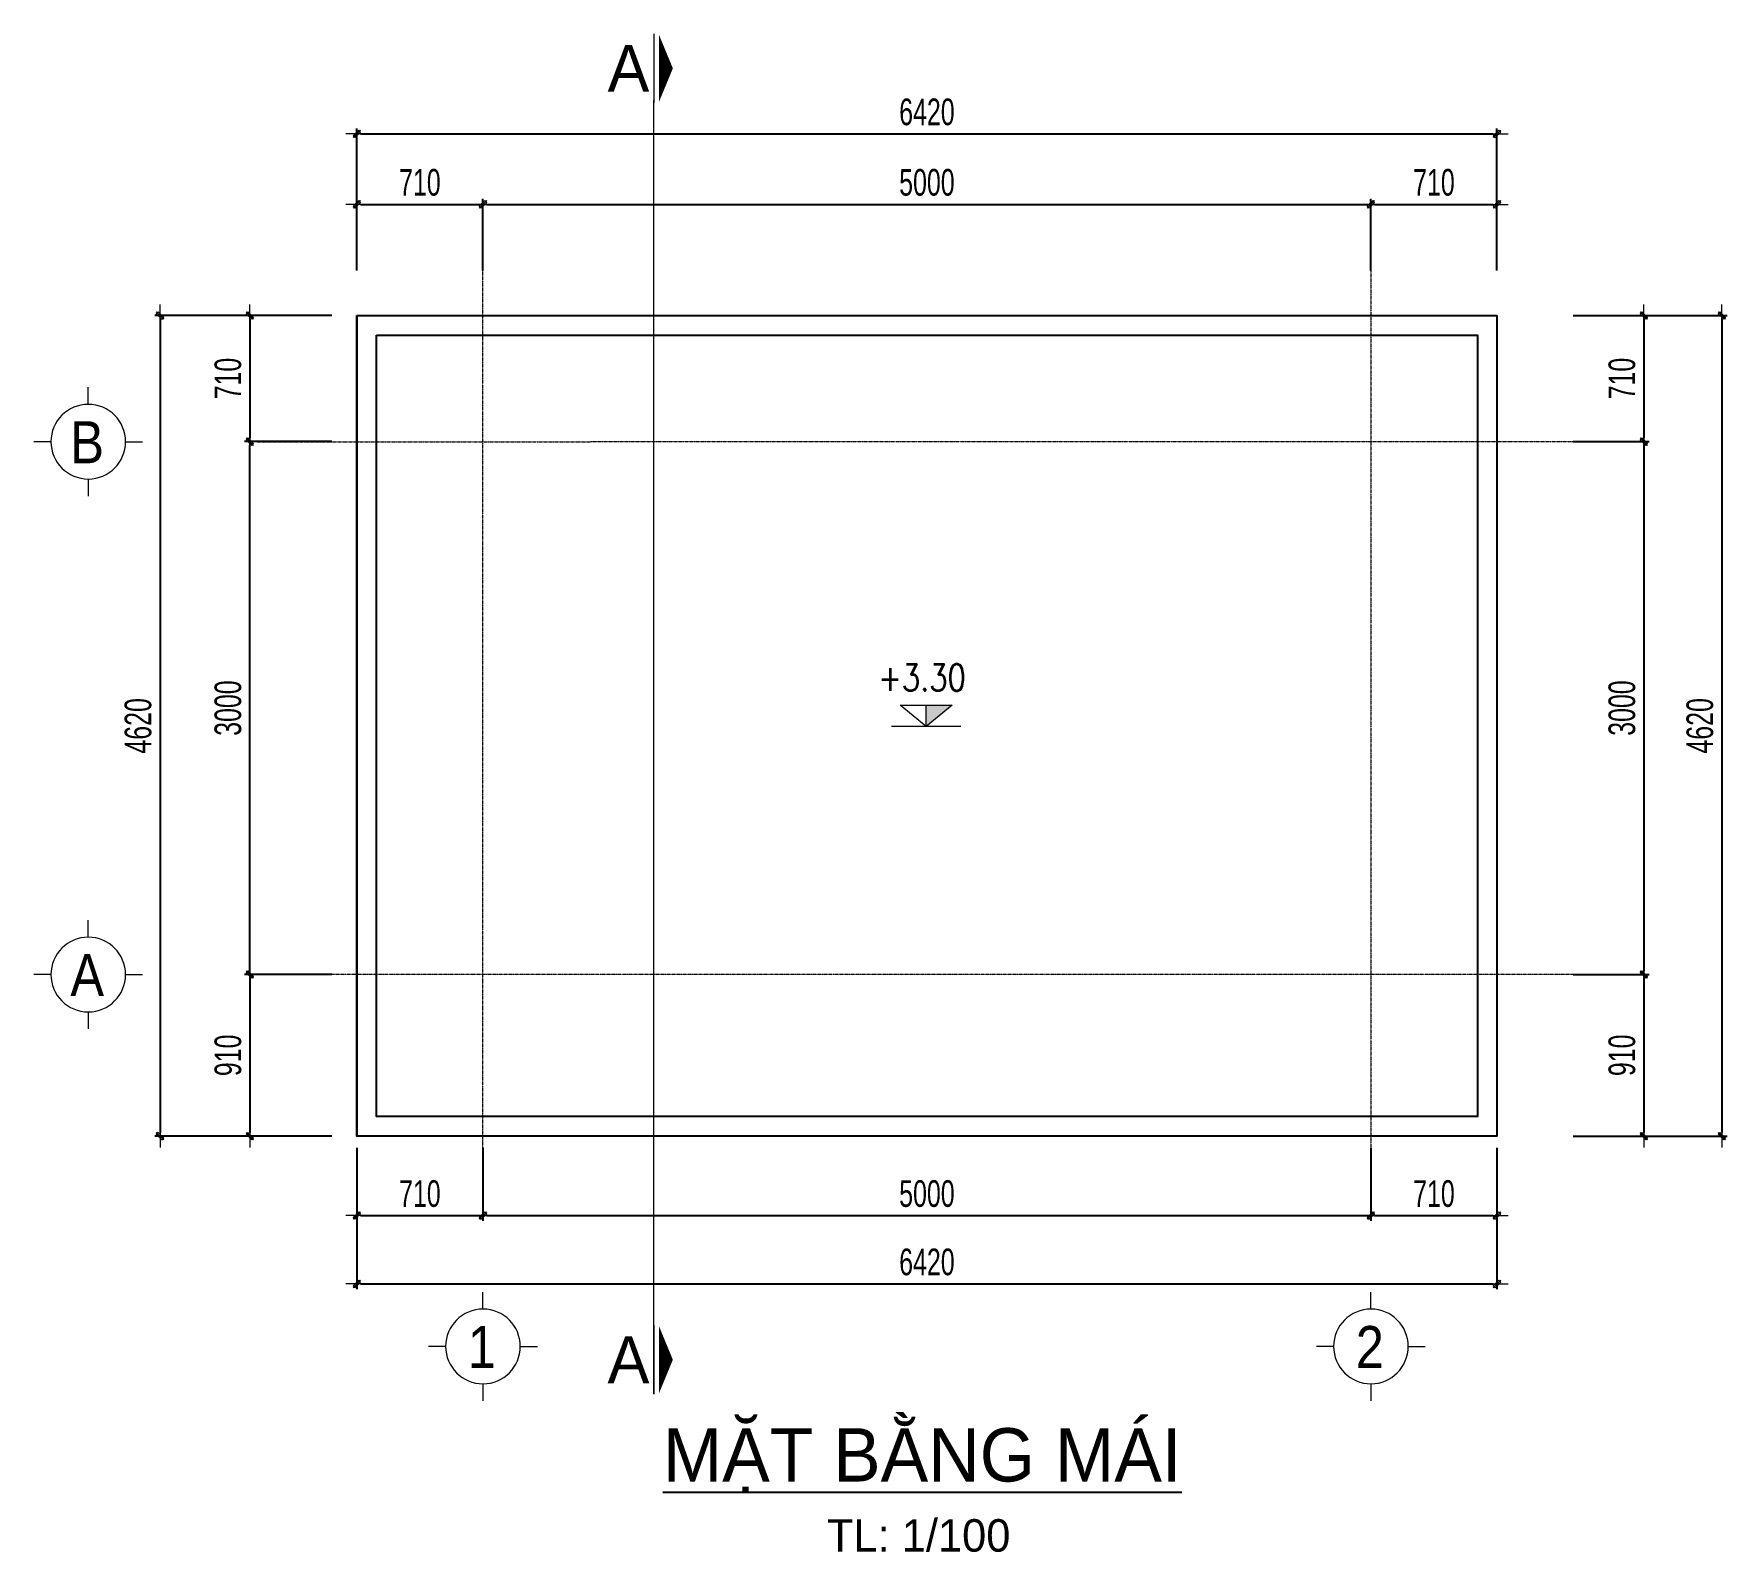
# Model space of a CAD drawing. Header units: millimetres. Extents: x 19378 to 228036, y -611253 to -527887.
# Drawn here: x 153143 to 162677, y -544550 to -536003 of the extents above; entities that cross this region are included whole.
import ezdxf
from ezdxf.enums import TextEntityAlignment as Align

# ---------------------------------------------------------------- set-up
doc = ezdxf.new("R2010")
doc.units = ezdxf.units.MM
doc.header["$MEASUREMENT"] = 0
doc.header["$PDMODE"] = 32
doc.linetypes.add('CENTER', pattern=[2, 1.25, -0.25, 0.25, -0.25])
doc.linetypes.add('HIDDEN', pattern=[0.375, 0.25, -0.125])
doc.layers.get('Defpoints').update_dxf_attribs({"color": 1})
doc.layers.add('DIM', color=7, linetype='Continuous')
for name, color, linetype, lineweight in [('LC Dim', 8, 'Continuous', 18), ('LC ISO', 153, 'Continuous', 13), ('LC Khac', 4, 'Continuous', 9), ('LC MANH DUT', 35, 'HIDDEN', 5), ('LC Net manh', 236, 'Continuous', 5), ('LC Text1', 3, 'Continuous', 20), ('LC Text2', 7, 'Continuous', 25), ('TRUC', 251, 'CENTER', 5)]:
    doc.layers.add(name, color=color, linetype=linetype, lineweight=lineweight)
doc.styles.add('HOATBIF', font='hoatbif.shx', dxfattribs={"width": 0.7})
doc.styles.add('LC 1', font='VHAVANB_1.TTF')
doc.styles.add('T1', font='Vnsimli.shx', dxfattribs={"width": 0.8})
doc.dimstyles.new('1-100', dxfattribs={"dimscale": 100, "dimtxt": 2.5, "dimasz": 0.35, "dimexe": 0.5, "dimexo": 0, "dimgap": 0.8, "dimtad": 1, "dimdec": 0, "dimzin": 0, "dimdsep": 46, "dimtxsty": 'HOATBIF', "dimblk1": 'DOT', "dimblk2": 'DOT', "dimsah": 1, "dimcen": -1, "dimdle": 1, "dimclrd": 256, "dimclre": 256, "dimclrt": 4, "dimadec": 3, "dimazin": 2, "dimtfac": 0.333333, "dimtdec": 0, "dimtix": 1, "dimtmove": 2, "dimatfit": 3, "dimldrblk": 'DOT', "dimfxl": 1, "dimtvp": 0.833333, "dimtolj": 1, "dimtzin": 0, "dimarcsym": 0})

# ---------------------------------------------------------------- blocks, each defined once
blk = doc.blocks.new('TIEUDE1')
at = {"layer": 'LC Text2', "color": 7, "style": 'LC 1'}
blk.add_attdef('TIªU§Ò', text='', height=5, dxfattribs=at).set_placement((0, 0), align=Align.BOTTOM_CENTER)
blk.add_attdef('TL', text='', height=3, dxfattribs=at).set_placement((0, -2), align=Align.TOP_CENTER)
blk = doc.blocks.new('DOT')
at = {"layer": 'LC Dim'}
blk.add_line((-3, 0), (3, 0), dxfattribs=at)
at = {"layer": 'LC Dim', "color": 4}
blk.add_line((-1, -1), (1, 1), dxfattribs=at)
blk.add_lwpolyline([(0.5, 1), (-1, -0.5), (-0.5, -1), (1, 0.5)], close=True, dxfattribs=at)
blk = doc.blocks.new('*D209')
at = {"layer": 'Defpoints', "color": 0, "ltscale": 2, "transparency": 16777216}
for p in [(154819.6, -537588.6), (153852.9, -542208.6), (154819.6, -542208.6)]:
    blk.add_point(p, dxfattribs=at)
at = {"layer": 'LC Dim', "lineweight": -2, "ltscale": 2, "transparency": 16777216}
for p, q in [((154819.6, -537588.6), (153822.9, -537588.6)), ((153852.9, -537609.6), (153852.9, -542187.6)), ((154819.6, -542208.6), (153822.9, -542208.6))]:
    blk.add_line(p, q, dxfattribs=at)
at = {"layer": 'LC Dim', "lineweight": -2, "ltscale": 2, "transparency": 16777216, "xscale": 21, "yscale": 21, "zscale": 21}
for p, rotation in [((153852.9, -537588.6), 90), ((153852.9, -542208.6), 270)]:
    blk.add_blockref('DOT', p, dxfattribs=dict(at, rotation=rotation))
at = {"layer": 'LC Dim', "color": 4, "ltscale": 2, "transparency": 16777216, "insert": (153729.9, -539898.6), "char_height": 150, "attachment_point": 5, "rotation": 90, "style": 'HOATBIF'}
blk.add_mtext('\\A1;4620', dxfattribs=at)
blk = doc.blocks.new('*D210')
at = {"layer": 'Defpoints', "color": 0, "ltscale": 2, "transparency": 16777216}
for p in [(161381.4, -536565.9), (154961.4, -537335), (161381.4, -537335)]:
    blk.add_point(p, dxfattribs=at)
at = {"layer": 'LC Dim', "lineweight": -2, "ltscale": 2, "transparency": 16777216}
for p, q in [((154961.4, -537335), (154961.4, -536535.9)), ((154982.4, -536565.9), (161360.4, -536565.9)), ((161381.4, -537335), (161381.4, -536535.9))]:
    blk.add_line(p, q, dxfattribs=at)
at = {"layer": 'LC Dim', "lineweight": -2, "ltscale": 2, "transparency": 16777216, "xscale": 21, "yscale": 21, "zscale": 21, "rotation": 180}
blk.add_blockref('DOT', (154961.4, -536565.9), dxfattribs=at)
at = {"layer": 'LC Dim', "lineweight": -2, "ltscale": 2, "transparency": 16777216, "xscale": 21, "yscale": 21, "zscale": 21}
blk.add_blockref('DOT', (161381.4, -536565.9), dxfattribs=at)
at = {"layer": 'LC Dim', "color": 4, "ltscale": 2, "transparency": 16777216, "insert": (158171.4, -536442.9), "char_height": 150, "attachment_point": 5, "style": 'HOATBIF'}
blk.add_mtext('\\A1;6420', dxfattribs=at)
blk = doc.blocks.new('*D211')
at = {"layer": 'Defpoints', "color": 0, "ltscale": 2, "transparency": 16777216}
for p in [(154819.6, -537588.6), (154358.9, -538298.6), (154819.6, -538298.6)]:
    blk.add_point(p, dxfattribs=at)
at = {"layer": 'LC Dim', "lineweight": -2, "ltscale": 2, "transparency": 16777216}
for p, q in [((154819.6, -537588.6), (154328.9, -537588.6)), ((154358.9, -537609.6), (154358.9, -538277.6)), ((154819.6, -538298.6), (154328.9, -538298.6))]:
    blk.add_line(p, q, dxfattribs=at)
at = {"layer": 'LC Dim', "lineweight": -2, "ltscale": 2, "transparency": 16777216, "xscale": 21, "yscale": 21, "zscale": 21}
for p, rotation in [((154358.9, -537588.6), 90), ((154358.9, -538298.6), 270)]:
    blk.add_blockref('DOT', p, dxfattribs=dict(at, rotation=rotation))
at = {"layer": 'LC Dim', "color": 4, "ltscale": 2, "transparency": 16777216, "insert": (154235.9, -537943.6), "char_height": 150, "attachment_point": 5, "rotation": 90, "style": 'HOATBIF'}
blk.add_mtext('\\A1;710', dxfattribs=at)
blk = doc.blocks.new('*D212')
at = {"layer": 'Defpoints', "color": 0, "ltscale": 2, "transparency": 16777216}
for p in [(154819.6, -541298.6), (154358.9, -542208.6), (154819.6, -542208.6)]:
    blk.add_point(p, dxfattribs=at)
at = {"layer": 'LC Dim', "lineweight": -2, "ltscale": 2, "transparency": 16777216}
for p, q in [((154819.6, -541298.6), (154328.9, -541298.6)), ((154358.9, -541319.6), (154358.9, -542187.6)), ((154819.6, -542208.6), (154328.9, -542208.6))]:
    blk.add_line(p, q, dxfattribs=at)
at = {"layer": 'LC Dim', "lineweight": -2, "ltscale": 2, "transparency": 16777216, "xscale": 21, "yscale": 21, "zscale": 21}
for p, rotation in [((154358.9, -541298.6), 90), ((154358.9, -542208.6), 270)]:
    blk.add_blockref('DOT', p, dxfattribs=dict(at, rotation=rotation))
at = {"layer": 'LC Dim', "color": 4, "ltscale": 2, "transparency": 16777216, "insert": (154235.9, -541753.6), "char_height": 150, "attachment_point": 5, "rotation": 90, "style": 'HOATBIF'}
blk.add_mtext('\\A1;910', dxfattribs=at)
blk = doc.blocks.new('*D213')
at = {"layer": 'Defpoints', "color": 0, "ltscale": 2, "transparency": 16777216}
for p in [(154358.9, -538298.6), (154819.6, -538298.6), (154819.6, -541298.6)]:
    blk.add_point(p, dxfattribs=at)
at = {"layer": 'LC Dim', "lineweight": -2, "ltscale": 2, "transparency": 16777216}
for p, q in [((154819.6, -538298.6), (154328.9, -538298.6)), ((154358.9, -541277.6), (154358.9, -538319.6)), ((154819.6, -541298.6), (154328.9, -541298.6))]:
    blk.add_line(p, q, dxfattribs=at)
at = {"layer": 'LC Dim', "lineweight": -2, "ltscale": 2, "transparency": 16777216, "xscale": 21, "yscale": 21, "zscale": 21}
for p, rotation in [((154358.9, -538298.6), 90), ((154358.9, -541298.6), 270)]:
    blk.add_blockref('DOT', p, dxfattribs=dict(at, rotation=rotation))
at = {"layer": 'LC Dim', "color": 4, "ltscale": 2, "transparency": 16777216, "insert": (154235.9, -539798.6), "char_height": 150, "attachment_point": 5, "rotation": 90, "style": 'HOATBIF'}
blk.add_mtext('\\A1;3000', dxfattribs=at)
blk = doc.blocks.new('*D214')
at = {"layer": 'Defpoints', "color": 0, "ltscale": 2, "transparency": 16777216}
for p in [(155671.4, -536962.6), (154961.4, -537335), (155671.4, -537335)]:
    blk.add_point(p, dxfattribs=at)
at = {"layer": 'LC Dim', "lineweight": -2, "ltscale": 2, "transparency": 16777216}
for p, q in [((154961.4, -537335), (154961.4, -536932.6)), ((154982.4, -536962.6), (155650.4, -536962.6)), ((155671.4, -537335), (155671.4, -536932.6))]:
    blk.add_line(p, q, dxfattribs=at)
at = {"layer": 'LC Dim', "lineweight": -2, "ltscale": 2, "transparency": 16777216, "xscale": 21, "yscale": 21, "zscale": 21, "rotation": 180}
blk.add_blockref('DOT', (154961.4, -536962.6), dxfattribs=at)
at = {"layer": 'LC Dim', "lineweight": -2, "ltscale": 2, "transparency": 16777216, "xscale": 21, "yscale": 21, "zscale": 21}
blk.add_blockref('DOT', (155671.4, -536962.6), dxfattribs=at)
at = {"layer": 'LC Dim', "color": 4, "ltscale": 2, "transparency": 16777216, "insert": (155316.4, -536839.6), "char_height": 150, "attachment_point": 5, "style": 'HOATBIF'}
blk.add_mtext('\\A1;710', dxfattribs=at)
blk = doc.blocks.new('*D215')
at = {"layer": 'Defpoints', "color": 0, "ltscale": 2, "transparency": 16777216}
for p in [(160671.4, -536962.6), (155671.4, -537335), (160671.4, -537335)]:
    blk.add_point(p, dxfattribs=at)
at = {"layer": 'LC Dim', "lineweight": -2, "ltscale": 2, "transparency": 16777216}
for p, q in [((155671.4, -537335), (155671.4, -536932.6)), ((155692.4, -536962.6), (160650.4, -536962.6)), ((160671.4, -537335), (160671.4, -536932.6))]:
    blk.add_line(p, q, dxfattribs=at)
at = {"layer": 'LC Dim', "lineweight": -2, "ltscale": 2, "transparency": 16777216, "xscale": 21, "yscale": 21, "zscale": 21, "rotation": 180}
blk.add_blockref('DOT', (155671.4, -536962.6), dxfattribs=at)
at = {"layer": 'LC Dim', "lineweight": -2, "ltscale": 2, "transparency": 16777216, "xscale": 21, "yscale": 21, "zscale": 21}
blk.add_blockref('DOT', (160671.4, -536962.6), dxfattribs=at)
at = {"layer": 'LC Dim', "color": 4, "ltscale": 2, "transparency": 16777216, "insert": (158171.4, -536839.6), "char_height": 150, "attachment_point": 5, "style": 'HOATBIF'}
blk.add_mtext('\\A1;5000', dxfattribs=at)
blk = doc.blocks.new('*D216')
at = {"layer": 'Defpoints', "color": 0, "ltscale": 2, "transparency": 16777216}
for p in [(161381.4, -536962.6), (160671.4, -537335), (161381.4, -537335)]:
    blk.add_point(p, dxfattribs=at)
at = {"layer": 'LC Dim', "lineweight": -2, "ltscale": 2, "transparency": 16777216}
for p, q in [((160671.4, -537335), (160671.4, -536932.6)), ((160692.4, -536962.6), (161360.4, -536962.6)), ((161381.4, -537335), (161381.4, -536932.6))]:
    blk.add_line(p, q, dxfattribs=at)
at = {"layer": 'LC Dim', "lineweight": -2, "ltscale": 2, "transparency": 16777216, "xscale": 21, "yscale": 21, "zscale": 21, "rotation": 180}
blk.add_blockref('DOT', (160671.4, -536962.6), dxfattribs=at)
at = {"layer": 'LC Dim', "lineweight": -2, "ltscale": 2, "transparency": 16777216, "xscale": 21, "yscale": 21, "zscale": 21}
blk.add_blockref('DOT', (161381.4, -536962.6), dxfattribs=at)
at = {"layer": 'LC Dim', "color": 4, "ltscale": 2, "transparency": 16777216, "insert": (161026.4, -536839.6), "char_height": 150, "attachment_point": 5, "style": 'HOATBIF'}
blk.add_mtext('\\A1;710', dxfattribs=at)
blk = doc.blocks.new('*D217')
at = {"layer": 'Defpoints', "color": 0, "ltscale": 2, "transparency": 16777216}
for p in [(161809.4, -537588.6), (161809.4, -538298.4), (162208.4, -538298.4)]:
    blk.add_point(p, dxfattribs=at)
at = {"layer": 'LC Dim', "lineweight": -2, "ltscale": 2, "transparency": 16777216}
for p, q in [((161809.4, -537588.6), (162238.4, -537588.6)), ((162208.4, -537609.6), (162208.4, -538277.4)), ((161809.4, -538298.4), (162238.4, -538298.4))]:
    blk.add_line(p, q, dxfattribs=at)
at = {"layer": 'LC Dim', "lineweight": -2, "ltscale": 2, "transparency": 16777216, "xscale": 21, "yscale": 21, "zscale": 21}
for p, rotation in [((162208.4, -537588.6), 90), ((162208.4, -538298.4), 270)]:
    blk.add_blockref('DOT', p, dxfattribs=dict(at, rotation=rotation))
at = {"layer": 'LC Dim', "color": 4, "ltscale": 2, "transparency": 16777216, "insert": (162085.4, -537943.5), "char_height": 150, "attachment_point": 5, "rotation": 90, "style": 'HOATBIF'}
blk.add_mtext('\\A1;710', dxfattribs=at)
blk = doc.blocks.new('*D218')
at = {"layer": 'Defpoints', "color": 0, "ltscale": 2, "transparency": 16777216}
for p in [(161809.4, -538298.4), (161809.4, -541298.4), (162208.4, -541298.4)]:
    blk.add_point(p, dxfattribs=at)
at = {"layer": 'LC Dim', "lineweight": -2, "ltscale": 2, "transparency": 16777216}
for p, q in [((161809.4, -538298.4), (162238.4, -538298.4)), ((162208.4, -538319.4), (162208.4, -541277.4)), ((161809.4, -541298.4), (162238.4, -541298.4))]:
    blk.add_line(p, q, dxfattribs=at)
at = {"layer": 'LC Dim', "lineweight": -2, "ltscale": 2, "transparency": 16777216, "xscale": 21, "yscale": 21, "zscale": 21}
for p, rotation in [((162208.4, -538298.4), 90), ((162208.4, -541298.4), 270)]:
    blk.add_blockref('DOT', p, dxfattribs=dict(at, rotation=rotation))
at = {"layer": 'LC Dim', "color": 4, "ltscale": 2, "transparency": 16777216, "insert": (162085.4, -539798.4), "char_height": 150, "attachment_point": 5, "rotation": 90, "style": 'HOATBIF'}
blk.add_mtext('\\A1;3000', dxfattribs=at)
blk = doc.blocks.new('*D219')
at = {"layer": 'Defpoints', "color": 0, "ltscale": 2, "transparency": 16777216}
for p in [(161809.4, -541298.4), (161809.4, -542208.4), (162208.4, -542208.4)]:
    blk.add_point(p, dxfattribs=at)
at = {"layer": 'LC Dim', "lineweight": -2, "ltscale": 2, "transparency": 16777216}
for p, q in [((161809.4, -541298.4), (162238.4, -541298.4)), ((162208.4, -541319.4), (162208.4, -542187.4)), ((161809.4, -542208.4), (162238.4, -542208.4))]:
    blk.add_line(p, q, dxfattribs=at)
at = {"layer": 'LC Dim', "lineweight": -2, "ltscale": 2, "transparency": 16777216, "xscale": 21, "yscale": 21, "zscale": 21}
for p, rotation in [((162208.4, -541298.4), 90), ((162208.4, -542208.4), 270)]:
    blk.add_blockref('DOT', p, dxfattribs=dict(at, rotation=rotation))
at = {"layer": 'LC Dim', "color": 4, "ltscale": 2, "transparency": 16777216, "insert": (162085.4, -541753.4), "char_height": 150, "attachment_point": 5, "rotation": 90, "style": 'HOATBIF'}
blk.add_mtext('\\A1;910', dxfattribs=at)
blk = doc.blocks.new('*D220')
at = {"layer": 'Defpoints', "color": 0, "ltscale": 2, "transparency": 16777216}
for p in [(154961.4, -542274.7), (155671.4, -542274.7), (155671.4, -542655.6)]:
    blk.add_point(p, dxfattribs=at)
at = {"layer": 'LC Dim', "lineweight": -2, "ltscale": 2, "transparency": 16777216}
for p, q in [((154961.4, -542274.7), (154961.4, -542685.6)), ((155671.4, -542274.7), (155671.4, -542685.6)), ((154982.4, -542655.6), (155650.4, -542655.6))]:
    blk.add_line(p, q, dxfattribs=at)
at = {"layer": 'LC Dim', "lineweight": -2, "ltscale": 2, "transparency": 16777216, "xscale": 21, "yscale": 21, "zscale": 21, "rotation": 180}
blk.add_blockref('DOT', (154961.4, -542655.6), dxfattribs=at)
at = {"layer": 'LC Dim', "lineweight": -2, "ltscale": 2, "transparency": 16777216, "xscale": 21, "yscale": 21, "zscale": 21}
blk.add_blockref('DOT', (155671.4, -542655.6), dxfattribs=at)
at = {"layer": 'LC Dim', "color": 4, "ltscale": 2, "transparency": 16777216, "insert": (155316.4, -542532.6), "char_height": 150, "attachment_point": 5, "style": 'HOATBIF'}
blk.add_mtext('\\A1;710', dxfattribs=at)
blk = doc.blocks.new('*D221')
at = {"layer": 'Defpoints', "color": 0, "ltscale": 2, "transparency": 16777216}
for p in [(155671.4, -542274.7), (160671.4, -542274.7), (160671.4, -542655.6)]:
    blk.add_point(p, dxfattribs=at)
at = {"layer": 'LC Dim', "lineweight": -2, "ltscale": 2, "transparency": 16777216}
for p, q in [((155671.4, -542274.7), (155671.4, -542685.6)), ((160671.4, -542274.7), (160671.4, -542685.6)), ((155692.4, -542655.6), (160650.4, -542655.6))]:
    blk.add_line(p, q, dxfattribs=at)
at = {"layer": 'LC Dim', "lineweight": -2, "ltscale": 2, "transparency": 16777216, "xscale": 21, "yscale": 21, "zscale": 21, "rotation": 180}
blk.add_blockref('DOT', (155671.4, -542655.6), dxfattribs=at)
at = {"layer": 'LC Dim', "lineweight": -2, "ltscale": 2, "transparency": 16777216, "xscale": 21, "yscale": 21, "zscale": 21}
blk.add_blockref('DOT', (160671.4, -542655.6), dxfattribs=at)
at = {"layer": 'LC Dim', "color": 4, "ltscale": 2, "transparency": 16777216, "insert": (158171.4, -542532.6), "char_height": 150, "attachment_point": 5, "style": 'HOATBIF'}
blk.add_mtext('\\A1;5000', dxfattribs=at)
blk = doc.blocks.new('*D222')
at = {"layer": 'Defpoints', "color": 0, "ltscale": 2, "transparency": 16777216}
for p in [(160671.4, -542274.7), (161381.4, -542274.7), (161381.4, -542655.6)]:
    blk.add_point(p, dxfattribs=at)
at = {"layer": 'LC Dim', "lineweight": -2, "ltscale": 2, "transparency": 16777216}
for p, q in [((160671.4, -542274.7), (160671.4, -542685.6)), ((161381.4, -542274.7), (161381.4, -542685.6)), ((160692.4, -542655.6), (161360.4, -542655.6))]:
    blk.add_line(p, q, dxfattribs=at)
at = {"layer": 'LC Dim', "lineweight": -2, "ltscale": 2, "transparency": 16777216, "xscale": 21, "yscale": 21, "zscale": 21, "rotation": 180}
blk.add_blockref('DOT', (160671.4, -542655.6), dxfattribs=at)
at = {"layer": 'LC Dim', "lineweight": -2, "ltscale": 2, "transparency": 16777216, "xscale": 21, "yscale": 21, "zscale": 21}
blk.add_blockref('DOT', (161381.4, -542655.6), dxfattribs=at)
at = {"layer": 'LC Dim', "color": 4, "ltscale": 2, "transparency": 16777216, "insert": (161026.4, -542532.6), "char_height": 150, "attachment_point": 5, "style": 'HOATBIF'}
blk.add_mtext('\\A1;710', dxfattribs=at)
blk = doc.blocks.new('*D223')
at = {"layer": 'Defpoints', "color": 0, "ltscale": 2, "transparency": 16777216}
for p in [(154961.4, -542274.7), (161381.4, -542274.7), (161381.4, -543040.5)]:
    blk.add_point(p, dxfattribs=at)
at = {"layer": 'LC Dim', "lineweight": -2, "ltscale": 2, "transparency": 16777216}
for p, q in [((154961.4, -542274.7), (154961.4, -543070.5)), ((161381.4, -542274.7), (161381.4, -543070.5)), ((154982.4, -543040.5), (161360.4, -543040.5))]:
    blk.add_line(p, q, dxfattribs=at)
at = {"layer": 'LC Dim', "lineweight": -2, "ltscale": 2, "transparency": 16777216, "xscale": 21, "yscale": 21, "zscale": 21, "rotation": 180}
blk.add_blockref('DOT', (154961.4, -543040.5), dxfattribs=at)
at = {"layer": 'LC Dim', "lineweight": -2, "ltscale": 2, "transparency": 16777216, "xscale": 21, "yscale": 21, "zscale": 21}
blk.add_blockref('DOT', (161381.4, -543040.5), dxfattribs=at)
at = {"layer": 'LC Dim', "color": 4, "ltscale": 2, "transparency": 16777216, "insert": (158171.4, -542917.5), "char_height": 150, "attachment_point": 5, "style": 'HOATBIF'}
blk.add_mtext('\\A1;6420', dxfattribs=at)
blk = doc.blocks.new('*D224')
at = {"layer": 'Defpoints', "color": 0, "ltscale": 2, "transparency": 16777216}
for p in [(161809.4, -537588.6), (161809.4, -542208.4), (162647.3, -542208.4)]:
    blk.add_point(p, dxfattribs=at)
at = {"layer": 'LC Dim', "lineweight": -2, "ltscale": 2, "transparency": 16777216}
for p, q in [((161809.4, -537588.6), (162677.3, -537588.6)), ((162647.3, -537609.6), (162647.3, -542187.4)), ((161809.4, -542208.4), (162677.3, -542208.4))]:
    blk.add_line(p, q, dxfattribs=at)
at = {"layer": 'LC Dim', "lineweight": -2, "ltscale": 2, "transparency": 16777216, "xscale": 21, "yscale": 21, "zscale": 21}
for p, rotation in [((162647.3, -537588.6), 90), ((162647.3, -542208.4), 270)]:
    blk.add_blockref('DOT', p, dxfattribs=dict(at, rotation=rotation))
at = {"layer": 'LC Dim', "color": 4, "ltscale": 2, "transparency": 16777216, "insert": (162524.3, -539898.5), "char_height": 150, "attachment_point": 5, "rotation": 90, "style": 'HOATBIF'}
blk.add_mtext('\\A1;4620', dxfattribs=at)
blk = doc.blocks.new('TTRUC')
at = {"layer": 'LC ISO'}
for p, q in [((0, 6.95), (0, 10.13)), ((-6.95, 0), (-10.13, 0)), ((6.95, 0), (10.13, 0)), ((0, -6.95), (0, -10.13))]:
    blk.add_line(p, q, dxfattribs=at)
at = {"layer": 'LC Net manh'}
blk.add_circle((0, 0), 6.95, dxfattribs=at)
blk = doc.blocks.new('Caodo1')
at = {"layer": 'LC Text1'}
blk.add_hatch(color=256, dxfattribs=at).paths.add_polyline_path([(0, 0), (243, 200), (0, 200)])
for p, q in [((0, 0), (0, 200)), ((324, 0), (-324, 0))]:
    blk.add_line(p, q, dxfattribs=at)
blk.add_lwpolyline([(-243, 200), (243, 200), (0, 0), (0, 0)], close=True, dxfattribs=at)
at = {"layer": 'LC Text1', "style": 'T1', "width": 0.8}
blk.add_attdef('%%P0,00', text='', height=250, dxfattribs=at).set_placement((-39, 460), align=Align.MIDDLE_CENTER)

msp = doc.modelspace()

# ---------------------------------------------------------------- linework, layer by layer
at = {"layer": 'DIM'}
for p, q in [((154961.4, -537588.6), (154961.4, -542208.6)), ((161381.4, -537588.6), (161381.4, -542208.6))]:
    msp.add_line(p, q, dxfattribs=at)
for points in [[(154961.4, -537588.6), (161381.4, -537588.6), (161381.4, -542208.6), (154961.4, -542208.6)], [(155071.4, -537698.6), (161271.4, -537698.6), (161271.4, -542098.6), (155071.4, -542098.6)]]:
    msp.add_lwpolyline(points, close=True, dxfattribs=at)
at = {"layer": 'LC Khac', "color": 1, "ltscale": 2}
for p, q in [((156633.6, -536002.8), (156633.6, -536391.2)), ((156633.6, -543273), (156633.6, -543661.4))]:
    msp.add_line(p, q, dxfattribs=at)
for points in [[(156740.8, -536197, 0, 377.1, 0), (156662.9, -536197, 220, 220, 0)], [(156740.8, -543467.2, 0, 377.1, 0), (156662.9, -543467.2, 220, 220, 0)]]:
    msp.add_lwpolyline(points, format="xyseb", dxfattribs=at)
at = {"layer": 'LC MANH DUT', "ltscale": 2}
msp.add_line((156633.6, -543661.4), (156633.6, -536375.5), dxfattribs=at)
at = {"layer": 'TRUC'}
for p, q in [((155671.4, -542581.6), (155671.4, -536931.5)), ((160671.4, -536931.5), (160671.4, -542581.6)), ((154402, -538298.7), (161942, -538298.4)), ((161942, -541298.4), (154402, -541298.7))]:
    msp.add_line(p, q, dxfattribs=at)

# ---------------------------------------------------------------- block references
at = {"layer": 'LC ISO', "xscale": -30.23532588058191, "yscale": 30.23532588058191, "zscale": 30.23532588058191}
for p in [(153449, -538298.7), (153449, -541298.7), (155671.4, -543392.4), (160671.4, -543392.4)]:
    msp.add_blockref('TTRUC', p, dxfattribs=at)
at = {"layer": 'LC Text1'}
ref = msp.add_blockref('Caodo1', (158167, -539902.4), dxfattribs=dict(at, xscale=0.6, yscale=0.6, zscale=0.6))
ref.add_attrib('%%P0,00', '+3.30', dxfattribs={"layer": 'LC Text2', "height": 150, "style": 'T1', "width": 0.8}).set_placement((158143.6, -539626.7), align=Align.MIDDLE_CENTER)
at = {"layer": 'LC Text2'}
ref = msp.add_blockref('TIEUDE1', (158131.8, -544242.9), dxfattribs=dict(at, xscale=60.95999999999999, yscale=60.95999999999999, zscale=60.95999999999999))
ref.add_attrib('TIªU§Ò', '%%UmÆt b»ng m¸i', dxfattribs={"color": 7, "height": 300.192, "style": 'LC 1'}).set_placement((158145.1, -544242.9), align=Align.BOTTOM_CENTER)
ref.add_attrib('TL', 'tl: 1/100', dxfattribs={"color": 7, "height": 182.88, "style": 'LC 1'}).set_placement((158124.8, -544364.8), align=Align.TOP_CENTER)

# ---------------------------------------------------------------- texts
at = {"ltscale": 2, "style": 'LC 1'}
for p in [(156490.8, -536197), (156490.8, -543467.2)]:
    msp.add_attdef('A', text='A', height=264, dxfattribs=at).set_placement(p, align=Align.MIDDLE_CENTER)
at = {"layer": 'LC Text1', "ltscale": 0.2, "style": 'LC 1', "width": 0.9}
for s, p in [('b', (153442.8, -538491.3)), ('a', (153442.8, -541491.3)), ('1', (155665.2, -543585)), ('2', (160665.2, -543585))]:
    msp.add_text(s, height=236.7, dxfattribs=at).set_placement(p, align=Align.BOTTOM_CENTER)

# ---------------------------------------------------------------- dimensions: what is measured, and where the dimension line sits
at = {"layer": 'LC Dim', "ltscale": 2}
for base, p1, p2, picture, middle in [((161381.4, -536565.9), (154961.4, -537335), (161381.4, -537335), '*D210', (158171.4, -536442.9)), ((155671.4, -536962.6), (154961.4, -537335), (155671.4, -537335), '*D214', (155316.4, -536839.6)), ((160671.4, -536962.6), (155671.4, -537335), (160671.4, -537335), '*D215', (158171.4, -536839.6)), ((161381.4, -536962.6), (160671.4, -537335), (161381.4, -537335), '*D216', (161026.4, -536839.6)), ((155671.4, -542655.6), (154961.4, -542274.7), (155671.4, -542274.7), '*D220', (155316.4, -542532.6)), ((161381.4, -543040.5), (154961.4, -542274.7), (161381.4, -542274.7), '*D223', (158171.4, -542917.5)), ((160671.4, -542655.6), (155671.4, -542274.7), (160671.4, -542274.7), '*D221', (158171.4, -542532.6)), ((161381.4, -542655.6), (160671.4, -542274.7), (161381.4, -542274.7), '*D222', (161026.4, -542532.6))]:
    dim = msp.add_linear_dim(base=base, p1=p1, p2=p2, dimstyle='1-100', override={"dimscale": 60}, dxfattribs=at)
    dim.commit()
    dim.dimension.update_dxf_attribs({"geometry": picture, "text_midpoint": middle})
for base, p1, p2, picture, middle in [((153852.9, -542208.6), (154819.6, -537588.6), (154819.6, -542208.6), '*D209', (153729.9, -539898.6)), ((154358.9, -538298.6), (154819.6, -537588.6), (154819.6, -538298.6), '*D211', (154235.9, -537943.6)), ((162208.4, -538298.4), (161809.4, -537588.6), (161809.4, -538298.4), '*D217', (162085.4, -537943.5)), ((162647.3, -542208.4), (161809.4, -537588.6), (161809.4, -542208.4), '*D224', (162524.3, -539898.5)), ((154358.9, -538298.6), (154819.6, -541298.6), (154819.6, -538298.6), '*D213', (154235.9, -539798.6)), ((162208.4, -541298.4), (161809.4, -538298.4), (161809.4, -541298.4), '*D218', (162085.4, -539798.4)), ((154358.9, -542208.6), (154819.6, -541298.6), (154819.6, -542208.6), '*D212', (154235.9, -541753.6)), ((162208.4, -542208.4), (161809.4, -541298.4), (161809.4, -542208.4), '*D219', (162085.4, -541753.4))]:
    dim = msp.add_linear_dim(base=base, p1=p1, p2=p2, angle=90, dimstyle='1-100', override={"dimscale": 60}, dxfattribs=at)
    dim.commit()
    dim.dimension.update_dxf_attribs({"geometry": picture, "text_midpoint": middle})

doc.saveas('drawing.dxf')
